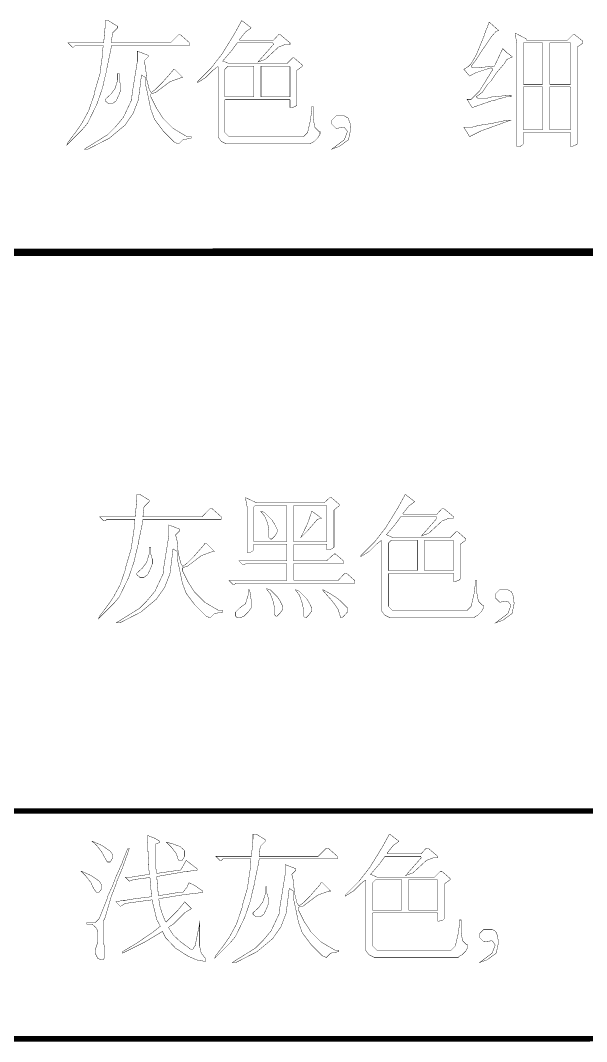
# Model space of a CAD drawing. Extents: x 94 to 452, y -72 to 1042.
# Drawn here: x 222.13 to 237.14, y 393.93 to 420.99 of the extents above; entities that cross this region are included whole.
import ezdxf

# ---------------------------------------------------------------- set-up
doc = ezdxf.new("R2010")
doc.units = 0
doc.header["$MEASUREMENT"] = 0
doc.layers.add('TREE_LAYER', color=7, linetype='Continuous')

msp = doc.modelspace()

# ---------------------------------------------------------------- linework, layer by layer
at = {"layer": 'TREE_LAYER'}
for points, const_width, elevation in [([(224.459264, 420.984756), (224.376911, 420.984756), (224.376911, 420.847501), (224.335735, 420.39456), (223.388676, 420.39456), (223.49848, 420.284756), (223.539656, 420.284756), (223.580833, 420.325933), (224.322009, 420.325933), (224.322009, 420.312207), (224.308284, 420.174952), (224.308284, 420.092599), (224.239656, 419.625933), (224.239656, 419.584756), (224.088676, 419.076913), (224.088676, 419.035737), (223.937695, 418.596521), (223.759264, 418.267109), (223.608284, 418.047501), (223.388676, 417.759266), (223.361225, 417.690639), (223.772989, 418.102403), (223.910244, 418.267109), (224.157303, 418.774952), (224.308284, 419.214168), (224.34946, 419.406325), (224.418088, 419.680835), (224.418088, 419.708286), (224.527891, 420.229854), (224.541617, 420.325933), (226.614166, 420.325933), (226.614166, 420.39456), (226.367107, 420.614168), (226.325931, 420.614168), (226.106323, 420.39456), (224.541617, 420.39456), (224.541617, 420.422011), (224.569068, 420.655344), (224.706323, 420.792599), (224.706323, 420.833776), (224.459264, 420.984756), (224.459264, 420.984756)], 0.01, 44), ([(228.00044, 420.984756), (227.986715, 420.971031), (227.972989, 420.94358), (227.808284, 420.641619), (227.478872, 420.106325), (227.190637, 419.735737), (226.820048, 419.365148), (226.820048, 419.337697), (227.039656, 419.474952), (227.231813, 419.667109), (227.355342, 419.763188), (227.369068, 419.763188), (227.369068, 419.763188), (227.369068, 417.910246), (227.369068, 417.896521), (227.451421, 417.786717), (227.588676, 417.71809), (229.825931, 417.71809), (229.825931, 417.731815), (229.922009, 417.786717), (230.018088, 417.882795), (230.072989, 417.978874), (230.072989, 418.047501), (230.045539, 418.047501), (229.935735, 418.157305), (229.894558, 418.376913), (229.894558, 418.706325), (229.853382, 418.706325), (229.853382, 418.596521), (229.825931, 418.404364), (229.825931, 418.376913), (229.743578, 418.02005), (229.633774, 417.910246), (227.657303, 417.910246), (227.547499, 418.02005), (227.547499, 418.884756), (227.561225, 418.898482), (229.263186, 418.898482), (229.276911, 418.884756), (229.276911, 418.678874), (229.318088, 418.678874), (229.414166, 418.706325), (229.455342, 418.747501), (229.455342, 419.667109), (229.592597, 419.763188), (229.606323, 419.776913), (229.606323, 419.804364), (229.386715, 419.996521), (229.345539, 419.996521), (229.194558, 419.845541), (227.657303, 419.845541), (227.506323, 419.914168), (227.492597, 419.914168), (227.739656, 420.202403), (227.876911, 420.39456), (228.82397, 420.39456), (228.837695, 420.353384), (228.425931, 419.886717), (228.618088, 419.955344), (228.97495, 420.284756), (229.153382, 420.353384), (229.276911, 420.353384), (229.276911, 420.39456), (229.016127, 420.614168), (228.97495, 420.614168), (228.837695, 420.463188), (227.945539, 420.463188), (227.931813, 420.476913), (228.096519, 420.682795), (228.247499, 420.792599), (228.00044, 420.984756), (228.00044, 420.984756)], 0.01, 44), ([(234.561225, 420.94358), (234.547499, 420.929854), (234.506323, 420.792599), (234.492597, 420.778874), (234.437695, 420.627893), (234.437695, 420.614168), (234.218088, 420.078874), (234.080833, 419.845541), (233.99848, 419.763188), (233.888676, 419.69456), (234.039656, 419.516129), (234.190637, 419.598482), (234.478872, 419.69456), (234.616127, 419.735737), (234.657303, 419.69456), (234.437695, 419.337697), (234.30044, 419.11809), (234.080833, 418.898482), (233.971029, 418.898482), (234.108284, 418.678874), (234.616127, 418.857305), (234.657303, 418.857305), (234.739656, 418.884756), (234.767107, 418.898482), (235.027891, 418.967109), (235.137695, 418.967109), (235.137695, 419.008286), (234.822009, 418.980835), (234.822009, 418.980835), (234.712205, 418.967109), (234.712205, 418.967109), (234.643578, 418.967109), (234.492597, 418.925933), (234.259264, 418.925933), (234.218088, 418.967109), (234.382793, 419.090639), (234.520048, 419.296521), (234.602401, 419.378874), (234.739656, 419.584756), (234.959264, 419.845541), (235.027891, 419.955344), (235.178872, 420.023972), (235.027891, 420.133776), (234.918088, 420.24358), (234.69848, 419.776913), (234.382793, 419.749462), (234.382793, 419.749462), (234.272989, 419.735737), (234.272989, 419.735737), (234.108284, 419.735737), (234.080833, 419.776913), (234.218088, 419.955344), (234.327891, 420.133776), (234.629852, 420.572992), (234.739656, 420.696521), (234.808284, 420.723972), (234.561225, 420.94358), (234.561225, 420.94358)], 0.01, 44), ([(235.247499, 420.655344), (235.247499, 420.655344), (235.247499, 420.627893), (235.288676, 420.408286), (235.288676, 417.649462), (235.371029, 417.649462), (235.425931, 417.676913), (235.467107, 417.71809), (235.467107, 418.006325), (235.467107, 418.02005), (236.702401, 418.02005), (236.716127, 418.006325), (236.716127, 417.649462), (236.757303, 417.649462), (236.853382, 417.690639), (236.894558, 417.71809), (236.894558, 420.284756), (237.031813, 420.380835), (237.045539, 420.39456), (237.045539, 420.435737), (236.825931, 420.614168), (236.784754, 420.614168), (236.633774, 420.463188), (235.54946, 420.463188), (235.535735, 420.504364), (235.247499, 420.655344), (235.247499, 420.655344)], 0.01, 44), ([(235.467107, 420.39456), (235.467107, 420.39456), (235.97495, 420.39456), (235.97495, 420.39456), (235.97495, 419.296521), (235.97495, 419.296521), (235.467107, 419.296521), (235.467107, 419.296521), (235.467107, 420.39456), (235.467107, 420.39456)], 0.01, 44), ([(236.167107, 420.39456), (236.167107, 420.39456), (236.702401, 420.39456), (236.716127, 420.39456), (236.716127, 419.296521), (236.702401, 419.296521), (236.167107, 419.296521), (236.167107, 419.296521), (236.167107, 420.39456), (236.167107, 420.39456)], 0.01, 44), ([(225.227891, 420.174952), (225.227891, 420.174952), (225.227891, 419.900442), (225.090637, 419.049462), (225.076911, 418.884756), (224.857303, 418.41809), (224.637695, 418.157305), (224.445539, 417.965148), (223.827891, 417.580835), (223.92397, 417.580835), (224.486715, 417.86907), (224.89848, 418.212207), (225.118088, 418.527893), (225.255342, 418.884756), (225.296519, 419.200442), (225.337695, 419.54358), (225.447499, 419.474952), (225.447499, 419.282795), (225.488676, 419.104364), (225.584754, 418.637697), (225.680833, 418.376913), (225.708284, 418.335737), (225.914166, 418.061227), (226.216127, 417.759266), (226.312205, 417.71809), (226.325931, 417.71809), (226.435735, 417.827893), (226.655342, 417.86907), (226.655342, 417.910246), (226.545539, 417.910246), (226.17495, 418.129854), (225.914166, 418.390639), (225.735735, 418.665148), (225.584754, 418.967109), (225.584754, 419.035737), (225.59848, 419.049462), (225.708284, 419.076913), (226.092597, 419.365148), (226.394558, 419.474952), (226.435735, 419.474952), (226.216127, 419.69456), (226.17495, 419.69456), (226.17495, 419.667109), (225.886715, 419.337697), (225.722009, 419.172992), (225.59848, 419.076913), (225.543578, 419.159266), (225.47495, 419.433776), (225.447499, 419.749462), (225.406323, 419.914168), (225.406323, 419.914168), (225.516127, 420.023972), (225.516127, 420.065148), (225.227891, 420.174952), (225.227891, 420.174952)], 0.01, 44), ([(227.616127, 419.763188), (227.629852, 419.776913), (228.316127, 419.776913), (228.316127, 419.763188), (228.316127, 418.967109), (228.316127, 418.967109), (227.561225, 418.967109), (227.547499, 418.967109), (227.547499, 419.69456), (227.616127, 419.763188), (227.616127, 419.763188)], 0.01, 44), ([(228.508284, 419.763188), (228.508284, 419.776913), (229.263186, 419.776913), (229.276911, 419.763188), (229.276911, 418.967109), (229.263186, 418.967109), (228.508284, 418.967109), (228.508284, 418.967109), (228.508284, 419.763188), (228.508284, 419.763188)], 0.01, 44), ([(224.747499, 419.584756), (224.706323, 419.584756), (224.706323, 419.406325), (224.637695, 419.186717), (224.527891, 419.035737), (224.376911, 418.898482), (224.376911, 418.857305), (224.459264, 418.788678), (224.569068, 418.788678), (224.665146, 418.857305), (224.747499, 419.035737), (224.788676, 419.145541), (224.788676, 419.26907), (224.747499, 419.406325), (224.747499, 419.584756), (224.747499, 419.584756)], 0.01, 44), ([(235.467107, 419.214168), (235.467107, 419.227893), (235.97495, 419.227893), (235.97495, 419.214168), (235.97495, 418.088678), (235.97495, 418.088678), (235.467107, 418.088678), (235.467107, 418.088678), (235.467107, 419.214168), (235.467107, 419.214168)], 0.01, 44), ([(236.167107, 419.214168), (236.167107, 419.227893), (236.702401, 419.227893), (236.716127, 419.214168), (236.716127, 418.088678), (236.702401, 418.088678), (236.167107, 418.088678), (236.167107, 418.088678), (236.167107, 419.214168), (236.167107, 419.214168)], 0.01, 44), ([(230.718088, 418.459266), (230.49848, 418.459266), (230.388676, 418.349462), (230.388676, 418.239658), (230.49848, 418.129854), (230.718088, 418.157305), (230.80044, 418.047501), (230.718088, 417.827893), (230.388676, 417.580835), (230.580833, 417.649462), (230.827891, 417.827893), (230.882793, 418.088678), (230.869068, 418.267109), (230.814166, 418.404364), (230.718088, 418.459266), (230.718088, 418.459266)], 0.01, 44), ([(235.137695, 418.349462), (235.041617, 418.349462), (234.602401, 418.253384), (234.382793, 418.225933), (234.327891, 418.212207), (234.245539, 418.198482), (234.094558, 418.157305), (233.888676, 418.157305), (234.039656, 417.910246), (234.341617, 418.061227), (235.137695, 418.349462), (235.137695, 418.349462)], 0.01, 44), ([(221.22612, 414.84403), (449.22612, 414.90873)], 0.2, 228.000009), ([(225.296384, 408.427961), (225.214031, 408.427961), (225.214031, 408.290706), (225.172854, 407.837764), (224.225795, 407.837764), (224.335599, 407.727961), (224.376776, 407.727961), (224.417952, 407.769137), (225.159129, 407.769137), (225.159129, 407.755411), (225.145403, 407.618157), (225.145403, 407.535804), (225.076776, 407.069137), (225.076776, 407.027961), (224.925795, 406.520117), (224.925795, 406.478941), (224.774815, 406.039725), (224.596384, 405.710313), (224.445403, 405.490706), (224.225795, 405.20247), (224.198345, 405.133843), (224.610109, 405.545608), (224.747364, 405.710313), (224.994423, 406.218157), (225.145403, 406.657372), (225.18658, 406.849529), (225.255207, 407.124039), (225.255207, 407.15149), (225.365011, 407.673059), (225.378737, 407.769137), (227.451286, 407.769137), (227.451286, 407.837764), (227.204227, 408.057372), (227.16305, 408.057372), (226.943443, 407.837764), (225.378737, 407.837764), (225.378737, 407.865215), (225.406188, 408.098549), (225.543443, 408.235804), (225.543443, 408.27698), (225.296384, 408.427961), (225.296384, 408.427961)], 0.01, 45), ([(228.096384, 408.345608), (228.096384, 408.345608), (228.096384, 408.331882), (228.13756, 408.112274), (228.13756, 406.890706), (228.219913, 406.890706), (228.274815, 406.918157), (228.315992, 406.959333), (228.315992, 407.096588), (228.315992, 407.110313), (229.194423, 407.110313), (229.194423, 407.096588), (229.194423, 406.671098), (229.194423, 406.671098), (227.917952, 406.671098), (228.027756, 406.561294), (228.055207, 406.561294), (228.096384, 406.588745), (229.194423, 406.588745), (229.194423, 406.588745), (229.194423, 406.163255), (229.194423, 406.149529), (227.657168, 406.149529), (227.766972, 406.039725), (227.808148, 406.039725), (227.835599, 406.080902), (230.992462, 406.080902), (230.992462, 406.149529), (230.772854, 406.341686), (230.731678, 406.341686), (230.553246, 406.149529), (229.38658, 406.149529), (229.372854, 406.163255), (229.372854, 406.588745), (229.38658, 406.588745), (230.690501, 406.588745), (230.690501, 406.671098), (230.484619, 406.849529), (230.443443, 406.849529), (230.251286, 406.671098), (229.38658, 406.671098), (229.372854, 406.671098), (229.372854, 407.096588), (229.38658, 407.110313), (230.251286, 407.110313), (230.251286, 407.096588), (230.251286, 406.959333), (230.292462, 406.959333), (230.388541, 406.986784), (230.443443, 407.027961), (230.443443, 408.016196), (230.580697, 408.126), (230.580697, 408.126), (230.580697, 408.167176), (230.374815, 408.345608), (230.333639, 408.345608), (230.182658, 408.208353), (228.384619, 408.208353), (228.096384, 408.345608), (228.096384, 408.345608)], 0.01, 45), ([(232.33756, 408.427961), (232.323835, 408.414235), (232.310109, 408.386784), (232.145403, 408.084823), (231.815992, 407.549529), (231.527756, 407.178941), (231.157168, 406.808353), (231.157168, 406.780902), (231.376776, 406.918157), (231.568933, 407.110313), (231.692462, 407.206392), (231.706188, 407.206392), (231.706188, 407.206392), (231.706188, 405.353451), (231.706188, 405.339725), (231.788541, 405.229921), (231.925795, 405.161294), (234.16305, 405.161294), (234.16305, 405.175019), (234.259129, 405.229921), (234.355207, 405.326), (234.410109, 405.422078), (234.410109, 405.490706), (234.382658, 405.490706), (234.272854, 405.60051), (234.231678, 405.820117), (234.231678, 406.149529), (234.190501, 406.149529), (234.190501, 406.039725), (234.16305, 405.847568), (234.16305, 405.820117), (234.080697, 405.463255), (233.970894, 405.353451), (231.994423, 405.353451), (231.884619, 405.463255), (231.884619, 406.327961), (231.898345, 406.341686), (233.600305, 406.341686), (233.614031, 406.327961), (233.614031, 406.122078), (233.655207, 406.122078), (233.751286, 406.149529), (233.792462, 406.190706), (233.792462, 407.110313), (233.929717, 407.206392), (233.943443, 407.220117), (233.943443, 407.247568), (233.723835, 407.439725), (233.682658, 407.439725), (233.531678, 407.288745), (231.994423, 407.288745), (231.843443, 407.357372), (231.829717, 407.357372), (232.076776, 407.645608), (232.214031, 407.837764), (233.16109, 407.837764), (233.174815, 407.796588), (232.76305, 407.329921), (232.955207, 407.398549), (233.31207, 407.727961), (233.490501, 407.796588), (233.614031, 407.796588), (233.614031, 407.837764), (233.353246, 408.057372), (233.31207, 408.057372), (233.174815, 407.906392), (232.282658, 407.906392), (232.268933, 407.920117), (232.433639, 408.126), (232.584619, 408.235804), (232.33756, 408.427961), (232.33756, 408.427961)], 0.01, 45), ([(228.343443, 408.126), (228.357168, 408.126), (229.194423, 408.126), (229.194423, 408.126), (229.194423, 407.178941), (229.194423, 407.178941), (228.315992, 407.178941), (228.315992, 407.178941), (228.315992, 408.098549), (228.343443, 408.126), (228.343443, 408.126)], 0.01, 45), ([(229.372854, 408.126), (229.38658, 408.126), (230.251286, 408.126), (230.251286, 408.126), (230.251286, 407.178941), (230.251286, 407.178941), (229.38658, 407.178941), (229.372854, 407.178941), (229.372854, 408.126), (229.372854, 408.126)], 0.01, 45), ([(228.508148, 407.988745), (228.494423, 407.988745), (228.604227, 407.85149), (228.68658, 407.659333), (228.714031, 407.480902), (228.714031, 407.288745), (228.755207, 407.247568), (228.796384, 407.247568), (228.878737, 407.329921), (228.933639, 407.426), (228.933639, 407.508353), (228.865011, 407.645608), (228.796384, 407.755411), (228.604227, 407.947568), (228.508148, 407.988745), (228.508148, 407.988745)], 0.01, 45), ([(229.853246, 407.988745), (229.853246, 407.975019), (229.743443, 407.659333), (229.565011, 407.288745), (229.743443, 407.467176), (230.004227, 407.769137), (230.114031, 407.796588), (229.853246, 407.988745), (229.853246, 407.988745)], 0.01, 45), ([(226.065011, 407.618157), (226.065011, 407.618157), (226.065011, 407.343647), (225.927756, 406.492666), (225.914031, 406.327961), (225.694423, 405.861294), (225.474815, 405.60051), (225.282658, 405.408353), (224.665011, 405.024039), (224.76109, 405.024039), (225.323835, 405.312274), (225.735599, 405.655411), (225.955207, 405.971098), (226.092462, 406.327961), (226.133639, 406.643647), (226.174815, 406.986784), (226.284619, 406.918157), (226.284619, 406.726), (226.325795, 406.547568), (226.421874, 406.080902), (226.517952, 405.820117), (226.545403, 405.778941), (226.751286, 405.504431), (227.053246, 405.20247), (227.149325, 405.161294), (227.16305, 405.161294), (227.272854, 405.271098), (227.492462, 405.312274), (227.492462, 405.353451), (227.382658, 405.353451), (227.01207, 405.573059), (226.751286, 405.833843), (226.572854, 406.108353), (226.421874, 406.410313), (226.421874, 406.478941), (226.435599, 406.492666), (226.545403, 406.520117), (226.929717, 406.808353), (227.231678, 406.918157), (227.272854, 406.918157), (227.053246, 407.137764), (227.01207, 407.137764), (227.01207, 407.110313), (226.723835, 406.780902), (226.559129, 406.616196), (226.435599, 406.520117), (226.380697, 406.60247), (226.31207, 406.87698), (226.284619, 407.192666), (226.243443, 407.357372), (226.243443, 407.357372), (226.353246, 407.467176), (226.353246, 407.508353), (226.065011, 407.618157), (226.065011, 407.618157)], 0.01, 45), ([(225.584619, 407.027961), (225.543443, 407.027961), (225.543443, 406.849529), (225.474815, 406.629921), (225.365011, 406.478941), (225.214031, 406.341686), (225.214031, 406.30051), (225.296384, 406.231882), (225.406188, 406.231882), (225.502266, 406.30051), (225.584619, 406.478941), (225.625795, 406.588745), (225.625795, 406.712274), (225.584619, 406.849529), (225.584619, 407.027961), (225.584619, 407.027961)], 0.01, 45), ([(231.953246, 407.206392), (231.966972, 407.220117), (232.653246, 407.220117), (232.653246, 407.206392), (232.653246, 406.410313), (232.653246, 406.410313), (231.898345, 406.410313), (231.884619, 406.410313), (231.884619, 407.137764), (231.953246, 407.206392), (231.953246, 407.206392)], 0.01, 45), ([(232.845403, 407.206392), (232.845403, 407.220117), (233.600305, 407.220117), (233.614031, 407.206392), (233.614031, 406.410313), (233.600305, 406.410313), (232.845403, 406.410313), (232.845403, 406.410313), (232.845403, 407.206392), (232.845403, 407.206392)], 0.01, 45), ([(228.659129, 405.929921), (228.645403, 405.929921), (228.755207, 405.792666), (228.823835, 405.614235), (228.865011, 405.435804), (228.865011, 405.243647), (228.906188, 405.20247), (228.933639, 405.20247), (229.015992, 405.284823), (229.084619, 405.380902), (229.084619, 405.463255), (229.015992, 405.60051), (228.947364, 405.710313), (228.755207, 405.90247), (228.659129, 405.929921), (228.659129, 405.929921)], 0.01, 45), ([(228.206188, 405.90247), (228.165011, 405.90247), (228.165011, 405.75149), (228.096384, 405.531882), (227.945403, 405.422078), (227.835599, 405.312274), (227.835599, 405.20247), (227.876776, 405.161294), (227.959129, 405.161294), (228.055207, 405.20247), (228.178737, 405.326), (228.247364, 405.422078), (228.247364, 405.627961), (228.206188, 405.90247), (228.206188, 405.90247)], 0.01, 45), ([(229.427756, 405.90247), (229.414031, 405.90247), (229.523835, 405.765215), (229.592462, 405.573059), (229.633639, 405.394627), (229.633639, 405.20247), (229.674815, 405.161294), (229.702266, 405.161294), (229.784619, 405.243647), (229.853246, 405.339725), (229.853246, 405.422078), (229.784619, 405.559333), (229.715992, 405.669137), (229.523835, 405.861294), (229.427756, 405.90247), (229.427756, 405.90247)], 0.01, 45), ([(230.155207, 405.90247), (230.141482, 405.90247), (230.155207, 405.875019), (230.374815, 405.627961), (230.470894, 405.504431), (230.553246, 405.380902), (230.621874, 405.161294), (230.66305, 405.161294), (230.800305, 405.312274), (230.800305, 405.422078), (230.608148, 405.614235), (230.484619, 405.710313), (230.306188, 405.820117), (230.155207, 405.90247), (230.155207, 405.90247)], 0.01, 45), ([(235.055207, 405.90247), (234.835599, 405.90247), (234.725795, 405.792666), (234.725795, 405.682862), (234.835599, 405.573059), (235.055207, 405.60051), (235.13756, 405.490706), (235.055207, 405.271098), (234.725795, 405.024039), (234.917952, 405.092666), (235.165011, 405.271098), (235.219913, 405.531882), (235.206188, 405.710313), (235.151286, 405.847568), (235.055207, 405.90247), (235.055207, 405.90247)], 0.01, 45), ([(221.22612, 400.039582), (399.22612, 400.039582)], 0.15, 178), ([(228.377824, 399.428924), (228.295471, 399.428924), (228.295471, 399.291669), (228.254294, 398.838728), (227.307236, 398.838728), (227.41704, 398.728924), (227.458216, 398.728924), (227.499392, 398.7701), (228.240569, 398.7701), (228.240569, 398.756375), (228.226843, 398.61912), (228.226843, 398.536767), (228.158216, 398.0701), (228.158216, 398.028924), (228.007236, 397.52108), (228.007236, 397.479904), (227.856255, 397.040688), (227.677824, 396.711277), (227.526843, 396.491669), (227.307236, 396.203433), (227.279785, 396.134806), (227.691549, 396.546571), (227.828804, 396.711277), (228.075863, 397.21912), (228.226843, 397.658335), (228.26802, 397.850492), (228.336647, 398.125002), (228.336647, 398.152453), (228.446451, 398.674022), (228.460177, 398.7701), (230.532726, 398.7701), (230.532726, 398.838728), (230.285667, 399.058335), (230.244491, 399.058335), (230.024883, 398.838728), (228.460177, 398.838728), (228.460177, 398.866178), (228.487628, 399.099512), (228.624883, 399.236767), (228.624883, 399.277943), (228.377824, 399.428924), (228.377824, 399.428924)], 0.01, 46), ([(231.919, 399.428924), (231.905275, 399.415198), (231.891549, 399.387747), (231.726843, 399.085786), (231.397432, 398.550492), (231.109196, 398.179904), (230.738608, 397.809316), (230.738608, 397.781865), (230.958216, 397.91912), (231.150373, 398.111277), (231.273902, 398.207355), (231.287628, 398.207355), (231.287628, 398.207355), (231.287628, 396.354414), (231.287628, 396.340688), (231.369981, 396.230884), (231.507236, 396.162257), (233.744491, 396.162257), (233.744491, 396.175982), (233.840569, 396.230884), (233.936647, 396.326963), (233.991549, 396.423041), (233.991549, 396.491669), (233.964098, 396.491669), (233.854294, 396.601473), (233.813118, 396.82108), (233.813118, 397.150492), (233.771942, 397.150492), (233.771942, 397.040688), (233.744491, 396.848531), (233.744491, 396.82108), (233.662138, 396.464218), (233.552334, 396.354414), (231.575863, 396.354414), (231.466059, 396.464218), (231.466059, 397.328924), (231.479785, 397.342649), (233.181745, 397.342649), (233.195471, 397.328924), (233.195471, 397.123041), (233.236647, 397.123041), (233.332726, 397.150492), (233.373902, 397.191669), (233.373902, 398.111277), (233.511157, 398.207355), (233.524883, 398.22108), (233.524883, 398.248531), (233.305275, 398.440688), (233.264098, 398.440688), (233.113118, 398.289708), (231.575863, 398.289708), (231.424883, 398.358335), (231.411157, 398.358335), (231.658216, 398.646571), (231.795471, 398.838728), (232.74253, 398.838728), (232.756255, 398.797551), (232.344491, 398.330884), (232.536647, 398.399512), (232.89351, 398.728924), (233.071942, 398.797551), (233.195471, 398.797551), (233.195471, 398.838728), (232.934687, 399.058335), (232.89351, 399.058335), (232.756255, 398.907355), (231.864098, 398.907355), (231.850373, 398.92108), (232.015079, 399.126963), (232.166059, 399.236767), (231.919, 399.428924), (231.919, 399.428924)], 0.01, 46), ([(224.040569, 399.236767), (224.026843, 399.236767), (224.150373, 399.126963), (224.287628, 398.948531), (224.369981, 398.797551), (224.424883, 398.701473), (224.438608, 398.687747), (224.507236, 398.687747), (224.575863, 398.797551), (224.575863, 398.879904), (224.507236, 398.975982), (224.287628, 399.126963), (224.040569, 399.236767), (224.040569, 399.236767)], 0.01, 46), ([(225.509196, 399.387747), (225.495471, 399.387747), (225.495471, 399.291669), (225.495471, 399.291669), (225.509196, 399.099512), (225.509196, 399.099512), (225.509196, 399.003433), (225.509196, 399.003433), (225.536647, 398.468139), (225.550373, 398.358335), (225.522922, 398.358335), (225.083706, 398.289708), (224.905275, 398.289708), (225.015079, 398.179904), (225.124883, 398.22108), (225.550373, 398.275982), (225.564098, 398.262257), (225.605275, 397.781865), (225.591549, 397.768139), (225.413118, 397.740688), (225.371942, 397.740688), (225.152334, 397.713237), (224.905275, 397.672061), (224.850373, 397.672061), (224.658216, 397.630884), (224.76802, 397.52108), (224.795471, 397.52108), (224.905275, 397.589708), (225.619, 397.685786), (225.632726, 397.672061), (225.646451, 397.548531), (225.673902, 397.452453), (225.74253, 397.164218), (225.838608, 396.985786), (225.632726, 396.82108), (225.207236, 396.532845), (224.836647, 396.313237), (224.836647, 396.272061), (225.413118, 396.560296), (225.89351, 396.848531), (225.975863, 396.683826), (226.236647, 396.409316), (226.552334, 396.203433), (226.799392, 396.093629), (227.032726, 396.052453), (227.032726, 396.134806), (226.922922, 396.272061), (226.881745, 396.450492), (226.881745, 397.081865), (226.854294, 396.917159), (226.840569, 396.862257), (226.771942, 396.51912), (226.771942, 396.491669), (226.703314, 396.381865), (226.634687, 396.381865), (226.373902, 396.574022), (226.181745, 396.752453), (226.058216, 396.94461), (226.071942, 396.972061), (226.181745, 397.040688), (226.483706, 397.342649), (226.662138, 397.452453), (226.483706, 397.630884), (226.305275, 397.411277), (225.989589, 397.09559), (225.962138, 397.136767), (225.89351, 397.301473), (225.824883, 397.52108), (225.797432, 397.699512), (225.797432, 397.713237), (225.824883, 397.726963), (225.989589, 397.740688), (226.181745, 397.781865), (226.209196, 397.781865), (226.469981, 397.823041), (226.936647, 397.877943), (226.964098, 397.891669), (226.964098, 397.91912), (226.744491, 398.0701), (226.59351, 398.138728), (226.552334, 398.028924), (226.44253, 397.891669), (226.387628, 397.891669), (225.797432, 397.79559), (225.783706, 397.823041), (225.74253, 398.303433), (225.74253, 398.303433), (226.538608, 398.440688), (226.579785, 398.440688), (226.675863, 398.454414), (226.799392, 398.468139), (226.813118, 398.468139), (226.813118, 398.509316), (226.524883, 398.728924), (226.373902, 398.468139), (226.319, 398.468139), (225.74253, 398.385786), (225.728804, 398.413237), (225.728804, 398.454414), (225.715079, 398.564218), (225.715079, 399.168139), (225.728804, 399.168139), (225.824883, 399.209316), (225.824883, 399.236767), (225.687628, 399.31912), (225.509196, 399.387747), (225.509196, 399.387747)], 0.01, 46), ([(226.01704, 399.209316), (226.003314, 399.209316), (226.126843, 399.085786), (226.264098, 398.907355), (226.305275, 398.7701), (226.332726, 398.728924), (226.415079, 398.728924), (226.483706, 398.838728), (226.483706, 398.989708), (226.360177, 399.099512), (226.16802, 399.168139), (226.113118, 399.181865), (226.01704, 399.209316), (226.01704, 399.209316)], 0.01, 46), ([(225.015079, 399.058335), (224.987628, 399.058335), (224.973902, 399.04461), (224.836647, 398.701473), (224.836647, 398.687747), (224.658216, 398.289708), (224.575863, 398.0701), (224.438608, 397.768139), (224.438608, 397.740688), (224.219, 397.191669), (224.109196, 397.081865), (223.889589, 397.081865), (223.889589, 397.040688), (224.026843, 397.040688), (224.150373, 396.930884), (224.177824, 396.834806), (224.177824, 396.560296), (224.109196, 396.354414), (224.109196, 396.272061), (224.177824, 396.134806), (224.273902, 396.093629), (224.328804, 396.093629), (224.356255, 396.162257), (224.356255, 396.436767), (224.328804, 396.560296), (224.328804, 397.123041), (224.369981, 397.205394), (224.534687, 397.768139), (224.671942, 398.125002), (224.685667, 398.179904), (224.836647, 398.536767), (224.850373, 398.577943), (225.001353, 399.003433), (225.015079, 399.058335), (225.015079, 399.058335)], 0.01, 46), ([(229.146451, 398.61912), (229.146451, 398.61912), (229.146451, 398.34461), (229.009196, 397.493629), (228.995471, 397.328924), (228.775863, 396.862257), (228.556255, 396.601473), (228.364098, 396.409316), (227.746451, 396.025002), (227.84253, 396.025002), (228.405275, 396.313237), (228.81704, 396.656375), (229.036647, 396.972061), (229.173902, 397.328924), (229.215079, 397.64461), (229.256255, 397.987747), (229.366059, 397.91912), (229.366059, 397.726963), (229.407236, 397.548531), (229.503314, 397.081865), (229.599392, 396.82108), (229.626843, 396.779904), (229.832726, 396.505394), (230.134687, 396.203433), (230.230765, 396.162257), (230.244491, 396.162257), (230.354294, 396.272061), (230.573902, 396.313237), (230.573902, 396.354414), (230.464098, 396.354414), (230.09351, 396.574022), (229.832726, 396.834806), (229.654294, 397.109316), (229.503314, 397.411277), (229.503314, 397.479904), (229.51704, 397.493629), (229.626843, 397.52108), (230.011157, 397.809316), (230.313118, 397.91912), (230.354294, 397.91912), (230.134687, 398.138728), (230.09351, 398.138728), (230.09351, 398.111277), (229.805275, 397.781865), (229.640569, 397.617159), (229.51704, 397.52108), (229.462138, 397.603433), (229.39351, 397.877943), (229.366059, 398.193629), (229.324883, 398.358335), (229.324883, 398.358335), (229.434687, 398.468139), (229.434687, 398.509316), (229.146451, 398.61912), (229.146451, 398.61912)], 0.01, 46), ([(223.752334, 398.440688), (223.738608, 398.440688), (223.862138, 398.317159), (223.999392, 398.138728), (224.06802, 397.987747), (224.136647, 397.891669), (224.136647, 397.891669), (224.219, 397.891669), (224.287628, 397.987747), (224.287628, 398.0701), (224.219, 398.179904), (223.999392, 398.330884), (223.752334, 398.440688), (223.752334, 398.440688)], 0.01, 46), ([(231.534687, 398.207355), (231.548412, 398.22108), (232.234687, 398.22108), (232.234687, 398.207355), (232.234687, 397.411277), (232.234687, 397.411277), (231.479785, 397.411277), (231.466059, 397.411277), (231.466059, 398.138728), (231.534687, 398.207355), (231.534687, 398.207355)], 0.01, 46), ([(232.426843, 398.207355), (232.426843, 398.22108), (233.181745, 398.22108), (233.195471, 398.207355), (233.195471, 397.411277), (233.181745, 397.411277), (232.426843, 397.411277), (232.426843, 397.411277), (232.426843, 398.207355), (232.426843, 398.207355)], 0.01, 46), ([(228.666059, 398.028924), (228.624883, 398.028924), (228.624883, 397.850492), (228.556255, 397.630884), (228.446451, 397.479904), (228.295471, 397.342649), (228.295471, 397.301473), (228.377824, 397.232845), (228.487628, 397.232845), (228.583706, 397.301473), (228.666059, 397.479904), (228.707236, 397.589708), (228.707236, 397.713237), (228.666059, 397.850492), (228.666059, 398.028924), (228.666059, 398.028924)], 0.01, 46), ([(234.636647, 396.903433), (234.41704, 396.903433), (234.307236, 396.793629), (234.307236, 396.683826), (234.41704, 396.574022), (234.636647, 396.601473), (234.719, 396.491669), (234.636647, 396.272061), (234.307236, 396.025002), (234.499392, 396.093629), (234.746451, 396.272061), (234.801353, 396.532845), (234.787628, 396.711277), (234.732726, 396.848531), (234.636647, 396.903433), (234.636647, 396.903433)], 0.01, 46), ([(221.22612, 394.004247), (399.22612, 394.02692)], 0.15, 178.000001)]:
    msp.add_lwpolyline(points, dxfattribs=dict(at, const_width=const_width, elevation=elevation))

doc.saveas('drawing.dxf')
